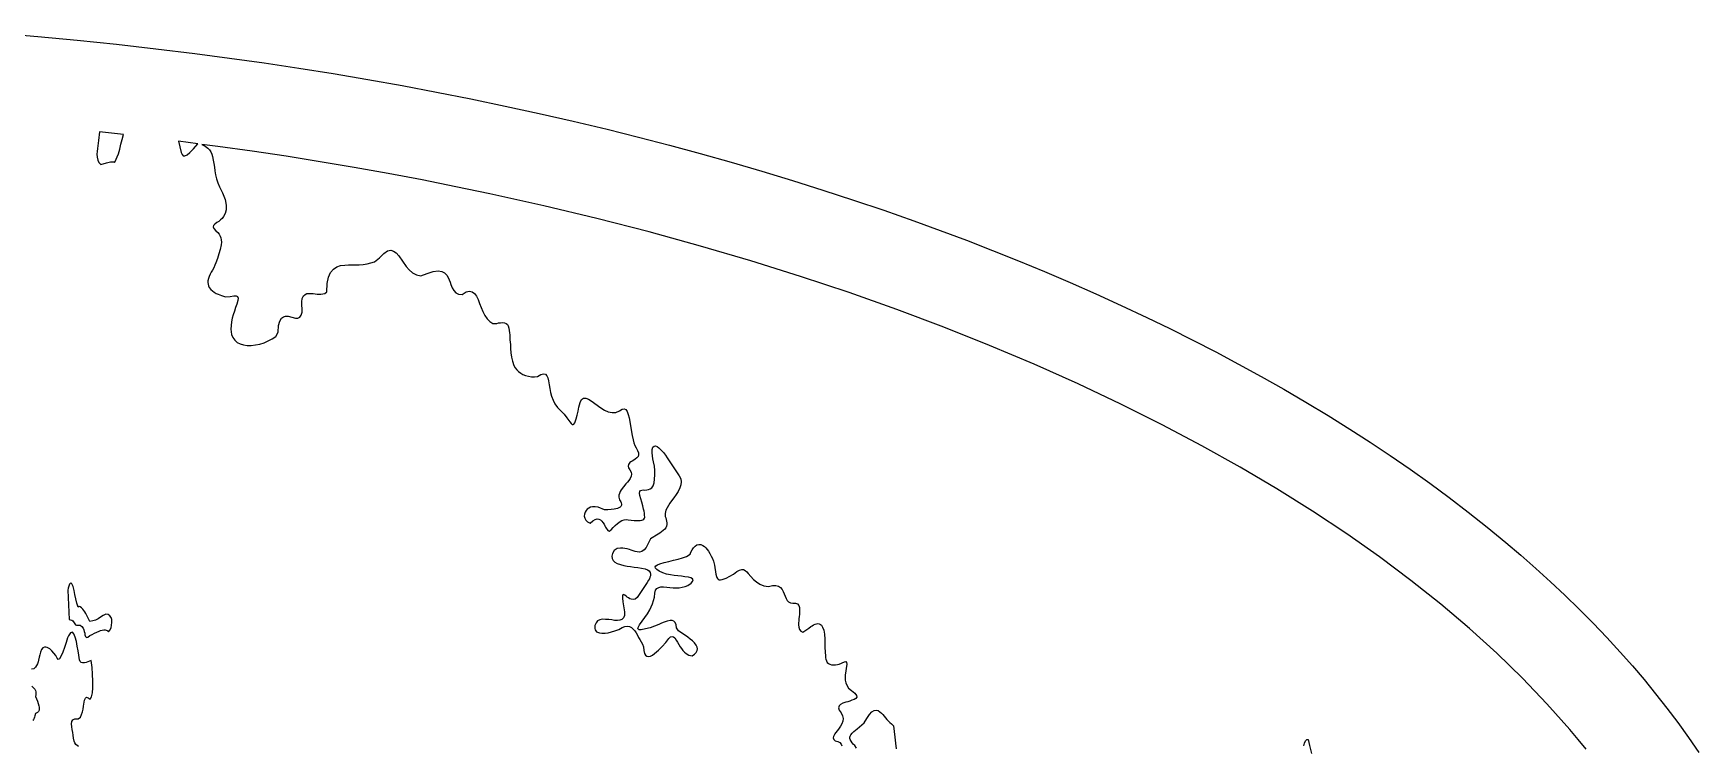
# Model space of a CAD drawing. Extents: x 0.6 to 24.6, y 0.3 to 12.3.
# Drawn here: x 14.64 to 23.96, y 8.28 to 12.27 of the extents above; entities that cross this region are included whole.
import ezdxf

# ---------------------------------------------------------------- set-up
doc = ezdxf.new("R2010")
doc.units = 0
doc.linetypes.add('0', pattern=[0])
doc.layers.add('1', color=7, linetype='0')

msp = doc.modelspace()

# ---------------------------------------------------------------- linework, layer by layer
at = {"layer": '1'}
for points in [[(14.445353, 12.267883), (14.665567, 12.24939), (14.885294, 12.228882), (15.105265, 12.206299), (15.324747, 12.181702), (15.543985, 12.155029), (15.737833, 12.129639), (15.931437, 12.102417), (16.124796, 12.073364), (16.317911, 12.04248), (16.510782, 12.009827), (16.703409, 11.975342), (16.895548, 11.939026), (17.087198, 11.90094), (17.278605, 11.861023), (17.469767, 11.819336), (17.66044, 11.775879), (17.850626, 11.730591), (18.024454, 11.687378), (18.197794, 11.642395), (18.370646, 11.595581), (18.543009, 11.546997), (18.714884, 11.496643), (18.886026, 11.444458), (19.056925, 11.390564), (19.227091, 11.334839), (19.396769, 11.277405), (19.565714, 11.218201), (19.712931, 11.164795), (19.859659, 11.10968), (20.005655, 11.052979), (20.150919, 10.994629), (20.295694, 10.93457), (20.439737, 10.872986), (20.583048, 10.809692), (20.725626, 10.744812), (20.867472, 10.678345), (20.997355, 10.61554), (21.126505, 10.551025), (21.254679, 10.484802), (21.381876, 10.41687), (21.508341, 10.34729), (21.633829, 10.276062), (21.758341, 10.203125), (21.881876, 10.12854), (22.004435, 10.052368), (22.117716, 9.979492), (22.230021, 9.904785), (22.34086, 9.828247), (22.45048, 9.749878), (22.558878, 9.6698), (22.666056, 9.587952), (22.771769, 9.504333), (22.876017, 9.419006), (22.960733, 9.34729), (23.043985, 9.274048), (23.126017, 9.199463), (23.206827, 9.123352), (23.286417, 9.045898), (23.364542, 8.967102), (23.441202, 8.886902), (23.516397, 8.80542), (23.584024, 8.729187), (23.649942, 8.651611), (23.714396, 8.572693), (23.77714, 8.492432), (23.838175, 8.410889), (23.897501, 8.328125), (23.955118, 8.244202)], [(23.326456, 8.261475), (23.281046, 8.317139), (23.234659, 8.37207), (23.106485, 8.516479), (22.970011, 8.658813), (22.825724, 8.799011), (22.673624, 8.937073), (22.513468, 9.072998), (22.345255, 9.206665), (22.169474, 9.338074), (21.986124, 9.467224), (21.794962, 9.593994), (21.596231, 9.718506), (21.389933, 9.840454), (21.176065, 9.959961), (20.95463, 10.077148), (20.723673, 10.192688), (20.484171, 10.30603), (20.239054, 10.41571), (19.988321, 10.521606), (19.732218, 10.62384), (19.470499, 10.722229), (19.203409, 10.816772), (18.931192, 10.907532), (18.653849, 10.994507), (18.371378, 11.077454), (18.084269, 11.156555), (17.791544, 11.23175), (17.494669, 11.30304), (17.192667, 11.370178), (17.003702, 11.409607), (16.814493, 11.447205), (16.62504, 11.483093), (16.435099, 11.517151), (16.244913, 11.549377), (16.054483, 11.579834), (15.86381, 11.608459), (15.672647, 11.635315), (15.582315, 11.646545), (15.601847, 11.637024), (15.616739, 11.625305), (15.625528, 11.615112), (15.632853, 11.603821), (15.638712, 11.591614), (15.642618, 11.578735), (15.646769, 11.558838), (15.650187, 11.538757), (15.653116, 11.518616), (15.655313, 11.498413), (15.658976, 11.475525), (15.664347, 11.452942), (15.671915, 11.430969), (15.681192, 11.409729), (15.698526, 11.375916), (15.712931, 11.337769), (15.719278, 11.306091), (15.719034, 11.280029), (15.713419, 11.259033), (15.703653, 11.242065), (15.695597, 11.232422), (15.686563, 11.223572), (15.676798, 11.215576), (15.6663, 11.208496), (15.655802, 11.200439), (15.648233, 11.192688), (15.645548, 11.184448), (15.648966, 11.174988), (15.66044, 11.163513), (15.672647, 11.152832), (15.679728, 11.143738), (15.685343, 11.133606), (15.689249, 11.122742), (15.691446, 11.111389), (15.691935, 11.099854), (15.690958, 11.08429), (15.685343, 11.058472), (15.678263, 11.03302), (15.669718, 11.007935), (15.659952, 10.983398), (15.655069, 10.969604), (15.64921, 10.956177), (15.642374, 10.943237), (15.634806, 10.930786), (15.628702, 10.919495), (15.623575, 10.907654), (15.619669, 10.895447), (15.616983, 10.882874), (15.616495, 10.873169), (15.617472, 10.863464), (15.620157, 10.854126), (15.624308, 10.845276), (15.63212, 10.834656), (15.641397, 10.826416), (15.651163, 10.819092), (15.661905, 10.812866), (15.673136, 10.807739), (15.692667, 10.80011), (15.71464, 10.793152), (15.740519, 10.795593), (15.761515, 10.799805), (15.775187, 10.799255), (15.782755, 10.794373), (15.78544, 10.785522), (15.783976, 10.772949), (15.777628, 10.752991), (15.771036, 10.733093), (15.764444, 10.713196), (15.757608, 10.693359), (15.752481, 10.673523), (15.748819, 10.65332), (15.746378, 10.632935), (15.745646, 10.612427), (15.748331, 10.583374), (15.755655, 10.564941), (15.766397, 10.550049), (15.780313, 10.538391), (15.797159, 10.529785), (15.815958, 10.524109), (15.83671, 10.521179), (15.858927, 10.521057), (15.883341, 10.523987), (15.907511, 10.529236), (15.930948, 10.536682), (15.953409, 10.546326), (15.975138, 10.558044), (15.995646, 10.571716), (16.009073, 10.596375), (16.012003, 10.632202), (16.018351, 10.657288), (16.027384, 10.67334), (16.038614, 10.682068), (16.05131, 10.68512), (16.065226, 10.684265), (16.107218, 10.674622), (16.119669, 10.674622), (16.130411, 10.679199), (16.138468, 10.689819), (16.143839, 10.708252), (16.141642, 10.765137), (16.144571, 10.784668), (16.150919, 10.798279), (16.159708, 10.806824), (16.17045, 10.81134), (16.18339, 10.812805), (16.194376, 10.812439), (16.205362, 10.811646), (16.216349, 10.810425), (16.227091, 10.808838), (16.237833, 10.807983), (16.248819, 10.80835), (16.259562, 10.809998), (16.27006, 10.812805), (16.28129, 10.821899), (16.283976, 10.868103), (16.2913, 10.903748), (16.303019, 10.930176), (16.318155, 10.948792), (16.336954, 10.960999), (16.358438, 10.968018), (16.382364, 10.971375), (16.402628, 10.972168), (16.422892, 10.972656), (16.443155, 10.9729), (16.463419, 10.972778), (16.485392, 10.974182), (16.50712, 10.977539), (16.52836, 10.982788), (16.549112, 10.98999), (16.576212, 11.011719), (16.600138, 11.036438), (16.62089, 11.049988), (16.6392, 11.053833), (16.655313, 11.049622), (16.669962, 11.03894), (16.683878, 11.023438), (16.726358, 10.963135), (16.74296, 10.943787), (16.761271, 10.927368), (16.782755, 10.915588), (16.806925, 10.909912), (16.84379, 10.923889), (16.877237, 10.935242), (16.903605, 10.93866), (16.924356, 10.935425), (16.940226, 10.926697), (16.952188, 10.913757), (16.959513, 10.901428), (16.966105, 10.888611), (16.971476, 10.875427), (16.976114, 10.861816), (16.983438, 10.844299), (16.992472, 10.828613), (17.003946, 10.816101), (17.018839, 10.808044), (17.038858, 10.807251), (17.060831, 10.820862), (17.079142, 10.825378), (17.094278, 10.822083), (17.106974, 10.812195), (17.11796, 10.797119), (17.127481, 10.778198), (17.136271, 10.755615), (17.145548, 10.733215), (17.155069, 10.710999), (17.165323, 10.689026), (17.178019, 10.669861), (17.192911, 10.654724), (17.210978, 10.644592), (17.23173, 10.64447), (17.242716, 10.647217), (17.253946, 10.648743), (17.265177, 10.649109), (17.276407, 10.648193), (17.28544, 10.644531), (17.292032, 10.63855), (17.296915, 10.630493), (17.300089, 10.618042), (17.30253, 10.605408), (17.303995, 10.592651), (17.304483, 10.579834), (17.304728, 10.566467), (17.305704, 10.553162), (17.306681, 10.539856), (17.30839, 10.526611), (17.309122, 10.504639), (17.310099, 10.480286), (17.313761, 10.456177), (17.31962, 10.432556), (17.327921, 10.409607), (17.335245, 10.396912), (17.344034, 10.385376), (17.354288, 10.375122), (17.366007, 10.366333), (17.378702, 10.359253), (17.392374, 10.353943), (17.40922, 10.349304), (17.42631, 10.346558), (17.443644, 10.345886), (17.460978, 10.347229), (17.479532, 10.358337), (17.493692, 10.362305), (17.504435, 10.359924), (17.512003, 10.352112), (17.517862, 10.339661), (17.522013, 10.323425), (17.525431, 10.301819), (17.529337, 10.280273), (17.533731, 10.25885), (17.538858, 10.237549), (17.547159, 10.214966), (17.557901, 10.193726), (17.572794, 10.174561), (17.591105, 10.155701), (17.608438, 10.136047), (17.624796, 10.11554), (17.640177, 10.09436), (17.647745, 10.085327), (17.654093, 10.079773), (17.659464, 10.078186), (17.664103, 10.080872), (17.668741, 10.088501), (17.675821, 10.110168), (17.681925, 10.132141), (17.687296, 10.154358), (17.69169, 10.176758), (17.698526, 10.202881), (17.707071, 10.218445), (17.717813, 10.225647), (17.730265, 10.225952), (17.744425, 10.220642), (17.760294, 10.211182), (17.814981, 10.171814), (17.835245, 10.159729), (17.855997, 10.150391), (17.877237, 10.145386), (17.898966, 10.145996), (17.919474, 10.154663), (17.933634, 10.164734), (17.945108, 10.16687), (17.954142, 10.162109), (17.961466, 10.151367), (17.967325, 10.135681), (17.972208, 10.116028), (17.989054, 10.017517), (17.994913, 9.992798), (17.999063, 9.977234), (18.004923, 9.962158), (18.012003, 9.947693), (18.020304, 9.933899), (18.025187, 9.920471), (18.025675, 9.909363), (18.022257, 9.900024), (18.015177, 9.892029), (18.00712, 9.88501), (17.998575, 9.878906), (17.989054, 9.873901), (17.98295, 9.870239), (17.977335, 9.865784), (17.972452, 9.860718), (17.968302, 9.85498), (17.966837, 9.846741), (17.969278, 9.836914), (17.976847, 9.825073), (17.983194, 9.812439), (17.985392, 9.800537), (17.983683, 9.789246), (17.978312, 9.777466), (17.97172, 9.766418), (17.963907, 9.756165), (17.954874, 9.746826), (17.92753, 9.712891), (17.922403, 9.703369), (17.918497, 9.693237), (17.915812, 9.682678), (17.914835, 9.671875), (17.918009, 9.657837), (17.922159, 9.652344), (17.925577, 9.646362), (17.928263, 9.640015), (17.930216, 9.633362), (17.929972, 9.628479), (17.928263, 9.623901), (17.925821, 9.619812), (17.922159, 9.616455), (17.915567, 9.612366), (17.907022, 9.608948), (17.889444, 9.605103), (17.871622, 9.602539), (17.8538, 9.601257), (17.835733, 9.601196), (17.799112, 9.616028), (17.782267, 9.61908), (17.76713, 9.618347), (17.756876, 9.615723), (17.74711, 9.611145), (17.738565, 9.604797), (17.731485, 9.596924), (17.726114, 9.587769), (17.722452, 9.577698), (17.72172, 9.566101), (17.724405, 9.554688), (17.730509, 9.543884), (17.740519, 9.534424), (17.754679, 9.526855), (17.77006, 9.540222), (17.782999, 9.548035), (17.79423, 9.551147), (17.803751, 9.550232), (17.812052, 9.546021), (17.819376, 9.538269), (17.826212, 9.529785), (17.832071, 9.520752), (17.836954, 9.51123), (17.840616, 9.504639), (17.844522, 9.498352), (17.849161, 9.492371), (17.854044, 9.486755), (17.861124, 9.482971), (17.87211, 9.488953), (17.883341, 9.502075), (17.895304, 9.514404), (17.908487, 9.525757), (17.922159, 9.536133), (17.932657, 9.541626), (17.944132, 9.545166), (17.955851, 9.54657), (17.967813, 9.545837), (17.984415, 9.54364), (18.001261, 9.542358), (18.018106, 9.541992), (18.034952, 9.542603), (18.043497, 9.544128), (18.049601, 9.546021), (18.054728, 9.549866), (18.05839, 9.555176), (18.059855, 9.561401), (18.059366, 9.57251), (18.058146, 9.583557), (18.055948, 9.594482), (18.053019, 9.605225), (18.048624, 9.62439), (18.043741, 9.643494), (18.038614, 9.662537), (18.033243, 9.681519), (18.03129, 9.695129), (18.032755, 9.704041), (18.036661, 9.709351), (18.043009, 9.711853), (18.051065, 9.712708), (18.061075, 9.712341), (18.071085, 9.713196), (18.080851, 9.715149), (18.090372, 9.718323), (18.099161, 9.725281), (18.106241, 9.73645), (18.111856, 9.752747), (18.114786, 9.772888), (18.116983, 9.797241), (18.116495, 9.821716), (18.114054, 9.846069), (18.108927, 9.869995), (18.105509, 9.886963), (18.103067, 9.904114), (18.101603, 9.921326), (18.101358, 9.93866), (18.105997, 9.951477), (18.112833, 9.957642), (18.120646, 9.958923), (18.129679, 9.955872), (18.139444, 9.948853), (18.15214, 9.935669), (18.164347, 9.921753), (18.175333, 9.907104), (18.185587, 9.891846), (18.251749, 9.792236), (18.261026, 9.775635), (18.2642, 9.758606), (18.262491, 9.741272), (18.256388, 9.723694), (18.246134, 9.704956), (18.234903, 9.686707), (18.222696, 9.669006), (18.209757, 9.651978), (18.200968, 9.639343), (18.192667, 9.626282), (18.185343, 9.612854), (18.178507, 9.598999), (18.173868, 9.581726), (18.174112, 9.564941), (18.177042, 9.555847), (18.179483, 9.546631), (18.181681, 9.537292), (18.183634, 9.527954), (18.18339, 9.518738), (18.181192, 9.509766), (18.177286, 9.501404), (18.171915, 9.493958), (18.16337, 9.485535), (18.154337, 9.477783), (18.144571, 9.470825), (18.134317, 9.464661), (18.091837, 9.439026), (18.079874, 9.413086), (18.068399, 9.391602), (18.056437, 9.377197), (18.043985, 9.368896), (18.031046, 9.365417), (18.017618, 9.365845), (18.006388, 9.368286), (17.995401, 9.371277), (17.984659, 9.374939), (17.973917, 9.37915), (17.96171, 9.382996), (17.949259, 9.385742), (17.936563, 9.387329), (17.923868, 9.387817), (17.905802, 9.384521), (17.888224, 9.374573), (17.878946, 9.356812), (17.875528, 9.341675), (17.876993, 9.328857), (17.882853, 9.318176), (17.892862, 9.309265), (17.90629, 9.302063), (17.924601, 9.295776), (17.943155, 9.29071), (17.961954, 9.286743), (17.980997, 9.284058), (18.001261, 9.281433), (18.021524, 9.278503), (18.041788, 9.27533), (18.061808, 9.271851), (18.075724, 9.266724), (18.085245, 9.26001), (18.090616, 9.251709), (18.092325, 9.242188), (18.091349, 9.233032), (18.089151, 9.22406), (18.085978, 9.215515), (18.081583, 9.207397), (18.074015, 9.194519), (18.01713, 9.111145), (18.005899, 9.102295), (17.994669, 9.099304), (17.983927, 9.100891), (17.976114, 9.104187), (17.96879, 9.108337), (17.96171, 9.113159), (17.955362, 9.118713), (17.947794, 9.12439), (17.941935, 9.127563), (17.937784, 9.12677), (17.935343, 9.120728), (17.935343, 9.108032), (17.93754, 9.08728), (17.946817, 9.030762), (17.946085, 9.010986), (17.940958, 8.997131), (17.932413, 8.988342), (17.920938, 8.983765), (17.907267, 8.9823), (17.891642, 8.982971), (17.87504, 8.985474), (17.858194, 8.987305), (17.841349, 8.988464), (17.824503, 8.988953), (17.809366, 8.986511), (17.796427, 8.980469), (17.787394, 8.969116), (17.783731, 8.961487), (17.78129, 8.95343), (17.780069, 8.945068), (17.780069, 8.936646), (17.782022, 8.930237), (17.785685, 8.9245), (17.790323, 8.9198), (17.796183, 8.916443), (17.806437, 8.912903), (17.819132, 8.911133), (17.837687, 8.911743), (17.855997, 8.914063), (17.874308, 8.91803), (17.891886, 8.923645), (17.915323, 8.932251), (17.93339, 8.942749), (17.949015, 8.948608), (17.962931, 8.950195), (17.975138, 8.948181), (17.98588, 8.942993), (17.99589, 8.93396), (18.004679, 8.923828), (18.012491, 8.912781), (18.018839, 8.90094), (18.025431, 8.888), (18.032267, 8.875183), (18.039347, 8.86261), (18.046915, 8.85022), (18.052286, 8.8349), (18.053995, 8.813782), (18.058146, 8.798218), (18.064005, 8.787842), (18.071573, 8.782166), (18.080851, 8.780762), (18.091349, 8.783081), (18.102823, 8.788818), (18.115274, 8.797485), (18.137003, 8.817017), (18.157755, 8.837769), (18.177042, 8.859619), (18.195353, 8.882507), (18.20463, 8.89093), (18.212931, 8.893616), (18.220255, 8.891418), (18.227335, 8.885071), (18.235392, 8.873047), (18.243204, 8.860779), (18.250772, 8.848389), (18.257853, 8.835754), (18.265177, 8.825012), (18.273233, 8.815002), (18.282267, 8.805725), (18.292032, 8.797302), (18.307413, 8.788635), (18.325235, 8.784119), (18.338907, 8.793884), (18.348185, 8.803772), (18.353556, 8.813721), (18.355021, 8.82373), (18.352823, 8.833923), (18.347696, 8.844299), (18.337442, 8.856628), (18.326456, 8.868103), (18.314493, 8.878662), (18.301554, 8.888184), (18.249063, 8.924744), (18.237589, 8.941101), (18.235147, 8.958679), (18.230265, 8.970886), (18.22294, 8.978394), (18.213419, 8.981873), (18.2017, 8.981812), (18.185587, 8.977722), (18.169474, 8.972717), (18.153849, 8.966736), (18.138712, 8.959839), (18.114786, 8.94989), (18.090128, 8.941711), (18.064981, 8.935364), (18.039591, 8.930786), (18.02836, 8.930969), (18.022745, 8.933838), (18.022013, 8.93927), (18.025187, 8.947205), (18.031534, 8.95752), (18.046427, 8.977844), (18.060831, 8.998596), (18.074503, 9.019775), (18.087687, 9.041382), (18.096476, 9.058533), (18.103556, 9.076294), (18.109415, 9.094604), (18.11381, 9.113342), (18.115763, 9.135315), (18.120646, 9.151123), (18.12797, 9.161621), (18.138224, 9.167847), (18.150431, 9.170654), (18.164591, 9.170837), (18.182657, 9.168884), (18.200724, 9.167236), (18.21879, 9.165955), (18.236856, 9.164978), (18.253214, 9.165833), (18.269327, 9.168457), (18.285196, 9.172729), (18.300333, 9.178711), (18.318888, 9.190735), (18.327921, 9.201172), (18.330118, 9.20929), (18.3267, 9.215515), (18.317667, 9.220276), (18.304483, 9.223877), (18.284708, 9.226929), (18.264933, 9.229675), (18.244913, 9.232239), (18.225138, 9.234558), (18.203409, 9.23761), (18.182169, 9.242493), (18.161417, 9.249207), (18.141397, 9.257751), (18.127726, 9.267029), (18.120157, 9.275146), (18.118937, 9.282166), (18.122843, 9.288391), (18.131388, 9.294006), (18.144083, 9.299133), (18.169474, 9.306274), (18.195108, 9.31311), (18.220987, 9.319641), (18.246622, 9.325867), (18.270304, 9.332947), (18.293497, 9.341064), (18.313517, 9.3526), (18.318399, 9.365112), (18.324747, 9.377014), (18.33256, 9.388123), (18.341349, 9.398254), (18.351603, 9.404968), (18.362345, 9.407654), (18.373087, 9.406738), (18.384073, 9.402344), (18.393351, 9.395752), (18.401896, 9.388184), (18.409708, 9.3797), (18.4163, 9.370361), (18.424356, 9.356934), (18.431925, 9.343201), (18.438761, 9.329041), (18.444864, 9.314636), (18.449991, 9.292358), (18.45756, 9.240845), (18.460733, 9.229248), (18.462931, 9.223328), (18.466349, 9.21814), (18.470987, 9.213806), (18.476358, 9.210632), (18.484171, 9.209656), (18.493937, 9.211243), (18.515665, 9.219788), (18.536661, 9.230164), (18.556681, 9.242371), (18.57548, 9.256226), (18.590128, 9.264587), (18.602335, 9.268066), (18.612589, 9.267212), (18.621866, 9.262756), (18.630655, 9.255249), (18.6392, 9.245544), (18.653116, 9.228088), (18.668741, 9.212097), (18.685831, 9.197815), (18.704386, 9.185364), (18.726358, 9.175842), (18.751993, 9.172241), (18.775187, 9.177673), (18.793985, 9.177979), (18.80839, 9.17395), (18.81962, 9.166382), (18.828409, 9.156189), (18.834757, 9.14386), (18.840616, 9.131287), (18.845987, 9.11853), (18.85087, 9.105591), (18.856974, 9.094727), (18.864786, 9.086243), (18.874796, 9.081055), (18.887735, 9.079895), (18.902872, 9.079956), (18.914103, 9.075195), (18.921183, 9.06665), (18.925089, 9.055054), (18.92631, 9.041077), (18.925821, 9.028625), (18.924845, 9.016235), (18.923624, 9.003845), (18.921915, 8.991516), (18.919718, 8.958618), (18.920938, 8.944275), (18.924845, 8.932129), (18.932169, 8.922974), (18.943399, 8.917358), (18.954874, 8.924805), (18.966105, 8.932434), (18.977335, 8.940308), (18.988321, 8.948364), (18.99589, 8.953369), (19.003946, 8.957703), (19.012491, 8.961365), (19.021036, 8.964294), (19.02836, 8.965088), (19.035685, 8.963867), (19.042521, 8.960693), (19.048136, 8.955811), (19.054972, 8.944763), (19.060831, 8.928589), (19.06547, 8.906738), (19.067667, 8.878113), (19.067423, 8.854492), (19.067911, 8.830811), (19.068888, 8.807251), (19.070353, 8.78363), (19.071573, 8.774353), (19.073771, 8.765259), (19.076944, 8.756409), (19.080851, 8.747925), (19.087198, 8.741394), (19.095255, 8.737122), (19.105021, 8.734863), (19.115763, 8.734375), (19.126505, 8.73468), (19.137247, 8.735779), (19.147745, 8.73761), (19.177774, 8.751831), (19.185099, 8.752075), (19.188761, 8.747559), (19.189493, 8.738831), (19.181192, 8.676636), (19.180704, 8.662415), (19.181925, 8.648254), (19.185099, 8.634399), (19.189737, 8.620972), (19.200235, 8.604431), (19.216349, 8.589966), (19.235636, 8.575256), (19.244913, 8.563477), (19.246134, 8.554016), (19.240763, 8.546387), (19.230509, 8.540161), (19.219034, 8.535767), (19.20756, 8.531738), (19.195841, 8.528076), (19.184122, 8.52478), (19.168741, 8.519165), (19.155802, 8.512512), (19.146769, 8.504211), (19.143351, 8.493896), (19.147013, 8.481018), (19.158731, 8.465332), (19.166788, 8.449463), (19.169474, 8.434021), (19.167765, 8.419189), (19.162638, 8.404968), (19.154825, 8.391724), (19.146524, 8.378967), (19.137491, 8.366577), (19.127726, 8.354675), (19.122599, 8.348083), (19.118692, 8.34082), (19.115763, 8.333069), (19.11381, 8.325012), (19.117228, 8.316772), (19.125772, 8.30957), (19.139933, 8.30481), (19.150919, 8.298767), (19.158243, 8.29071), (19.162638, 8.280884)], [(14.893595, 8.276917), (14.884806, 8.282227), (14.877481, 8.289368), (14.871866, 8.297974), (14.868448, 8.307678), (14.865274, 8.323914), (14.86381, 8.340271), (14.860636, 8.356201), (14.85795, 8.372131), (14.855753, 8.388184), (14.8538, 8.404297), (14.855997, 8.416443), (14.861612, 8.425781), (14.872843, 8.431396), (14.889933, 8.432678), (14.904337, 8.442139), (14.909952, 8.456665), (14.914591, 8.471558), (14.918009, 8.486755), (14.92045, 8.502136), (14.927042, 8.536865), (14.931437, 8.547974), (14.93754, 8.552917), (14.946085, 8.550293), (14.957071, 8.541382), (14.965372, 8.554626), (14.970499, 8.576782), (14.972696, 8.605103), (14.972696, 8.643433), (14.971231, 8.681763), (14.968546, 8.719971), (14.964151, 8.758057), (14.963419, 8.758484), (14.954386, 8.754395), (14.944864, 8.750977), (14.935343, 8.748169), (14.925577, 8.746033), (14.915812, 8.745728), (14.907755, 8.74762), (14.901407, 8.752441), (14.897989, 8.761719), (14.894327, 8.787537), (14.890421, 8.813232), (14.886026, 8.838928), (14.881144, 8.864502), (14.874796, 8.889038), (14.867228, 8.90741), (14.858438, 8.916626), (14.84794, 8.914063), (14.836222, 8.896545), (14.831583, 8.88562), (14.823771, 8.858704), (14.814981, 8.832153), (14.804972, 8.805969), (14.793741, 8.780273), (14.785929, 8.768555), (14.778849, 8.764587), (14.772989, 8.77124), (14.765177, 8.786316), (14.755655, 8.800354), (14.744181, 8.813049), (14.731485, 8.824219), (14.724894, 8.828308), (14.717813, 8.831177), (14.710245, 8.832764), (14.702433, 8.832886), (14.694132, 8.829468), (14.686563, 8.82019), (14.680948, 8.805786), (14.67631, 8.791138), (14.672403, 8.776245), (14.66923, 8.761169), (14.6663, 8.75061), (14.662638, 8.740295), (14.657999, 8.730408), (14.652384, 8.720947), (14.642862, 8.712646), (14.630655, 8.709106)], [(14.631632, 8.614929), (14.643595, 8.603516), (14.648478, 8.597351), (14.65214, 8.590393), (14.654093, 8.582764), (14.654581, 8.574951), (14.653605, 8.567139), (14.652384, 8.556763), (14.657999, 8.544189), (14.662882, 8.531372), (14.667276, 8.518311), (14.671183, 8.505127), (14.672892, 8.497314), (14.673136, 8.48938), (14.671915, 8.481506), (14.669474, 8.473938), (14.663126, 8.466858), (14.652872, 8.461975), (14.648478, 8.449524), (14.647013, 8.442261), (14.644571, 8.435242), (14.641397, 8.428528), (14.637247, 8.422302)], [(19.245157, 8.268555), (19.234171, 8.283813), (19.226358, 8.29071), (19.219522, 8.298462), (19.213663, 8.306885), (19.208536, 8.315979), (19.207071, 8.322632), (19.207315, 8.329407), (19.209269, 8.335938), (19.212442, 8.341858), (19.220255, 8.351563), (19.229044, 8.360535), (19.238565, 8.368774), (19.248575, 8.37616), (19.287394, 8.409119), (19.302774, 8.434875), (19.317179, 8.456665), (19.330362, 8.470947), (19.342813, 8.478638), (19.354044, 8.480652), (19.36503, 8.478027), (19.375284, 8.471558), (19.383585, 8.463989), (19.391642, 8.455872), (19.398966, 8.447327), (19.405802, 8.438293), (19.413858, 8.429016), (19.422159, 8.420105), (19.430948, 8.411682), (19.440226, 8.403625), (19.451944, 8.3927), (19.454874, 8.360657), (19.458292, 8.328613), (19.462198, 8.296692), (19.466837, 8.264832)], [(21.746134, 8.280334), (21.750772, 8.296692), (21.756632, 8.309021), (21.763468, 8.316467), (21.770792, 8.317261), (21.777384, 8.282959), (21.790079, 8.238647)]]:
    msp.add_lwpolyline(points, dxfattribs=at)
for points in [[(15.002726, 11.653137), (15.000528, 11.637878), (14.998819, 11.62262), (14.997355, 11.6073), (14.996134, 11.59198), (14.99711, 11.573975), (15.000528, 11.557922), (15.00712, 11.544434), (15.017862, 11.533691), (15.049356, 11.543762), (15.071085, 11.548462), (15.084513, 11.549377), (15.087687, 11.549133), (15.090616, 11.548523), (15.093546, 11.547668), (15.096476, 11.546509), (15.116983, 11.59314), (15.123087, 11.6203), (15.129923, 11.647339), (15.137247, 11.674133), (15.145304, 11.700806), (15.009806, 11.715637), (15.008829, 11.699951), (15.007364, 11.684265), (15.005411, 11.66864)], [(15.4517, 11.66449), (15.466349, 11.601746), (15.471964, 11.589539), (15.4788, 11.582703), (15.487833, 11.581848), (15.50004, 11.587585), (15.515665, 11.600586), (15.535685, 11.621216), (15.560831, 11.65033)], [(14.86796, 9.151001), (14.862101, 9.172485), (14.855509, 9.187256), (14.848917, 9.192505), (14.841837, 9.185547), (14.834513, 9.163208), (14.83256, 9.151794), (14.839884, 8.988159), (14.855753, 8.984009), (14.861124, 8.97998), (14.865519, 8.975159), (14.869181, 8.969543), (14.871622, 8.96344), (14.875284, 8.958984), (14.880899, 8.956055), (14.889688, 8.955444), (14.901651, 8.955994), (14.911905, 8.949097), (14.918741, 8.938599), (14.921915, 8.929504), (14.924845, 8.920288), (14.927286, 8.910889), (14.928995, 8.901428), (14.932169, 8.892395), (14.937052, 8.887634), (14.94462, 8.888916), (14.955851, 8.897522), (14.96879, 8.904236), (14.981974, 8.910706), (14.995157, 8.916992), (15.008341, 8.923035), (15.016642, 8.926208), (15.025187, 8.928284), (15.033976, 8.929382), (15.042765, 8.929321), (15.052286, 8.926208), (15.061319, 8.919495), (15.068888, 8.927368), (15.074503, 8.94165), (15.077921, 8.956543), (15.079386, 8.971802), (15.078653, 8.987122), (15.074991, 8.999512), (15.068399, 9.009216), (15.058878, 9.015503), (15.046183, 9.017395), (15.030802, 9.010437), (15.015909, 9.000122), (15.002237, 8.99176), (14.987589, 8.984985), (14.972208, 8.97998), (14.956583, 8.976746), (14.933878, 9.021667), (14.928751, 9.030334), (14.923136, 9.038574), (14.916788, 9.046448), (14.909952, 9.053772), (14.902384, 9.058838), (14.895792, 9.059875), (14.889933, 9.05603), (14.884073, 9.079651), (14.878214, 9.103394), (14.873087, 9.127136)]]:
    msp.add_lwpolyline(points, close=True, dxfattribs=at)

doc.saveas('drawing.dxf')
